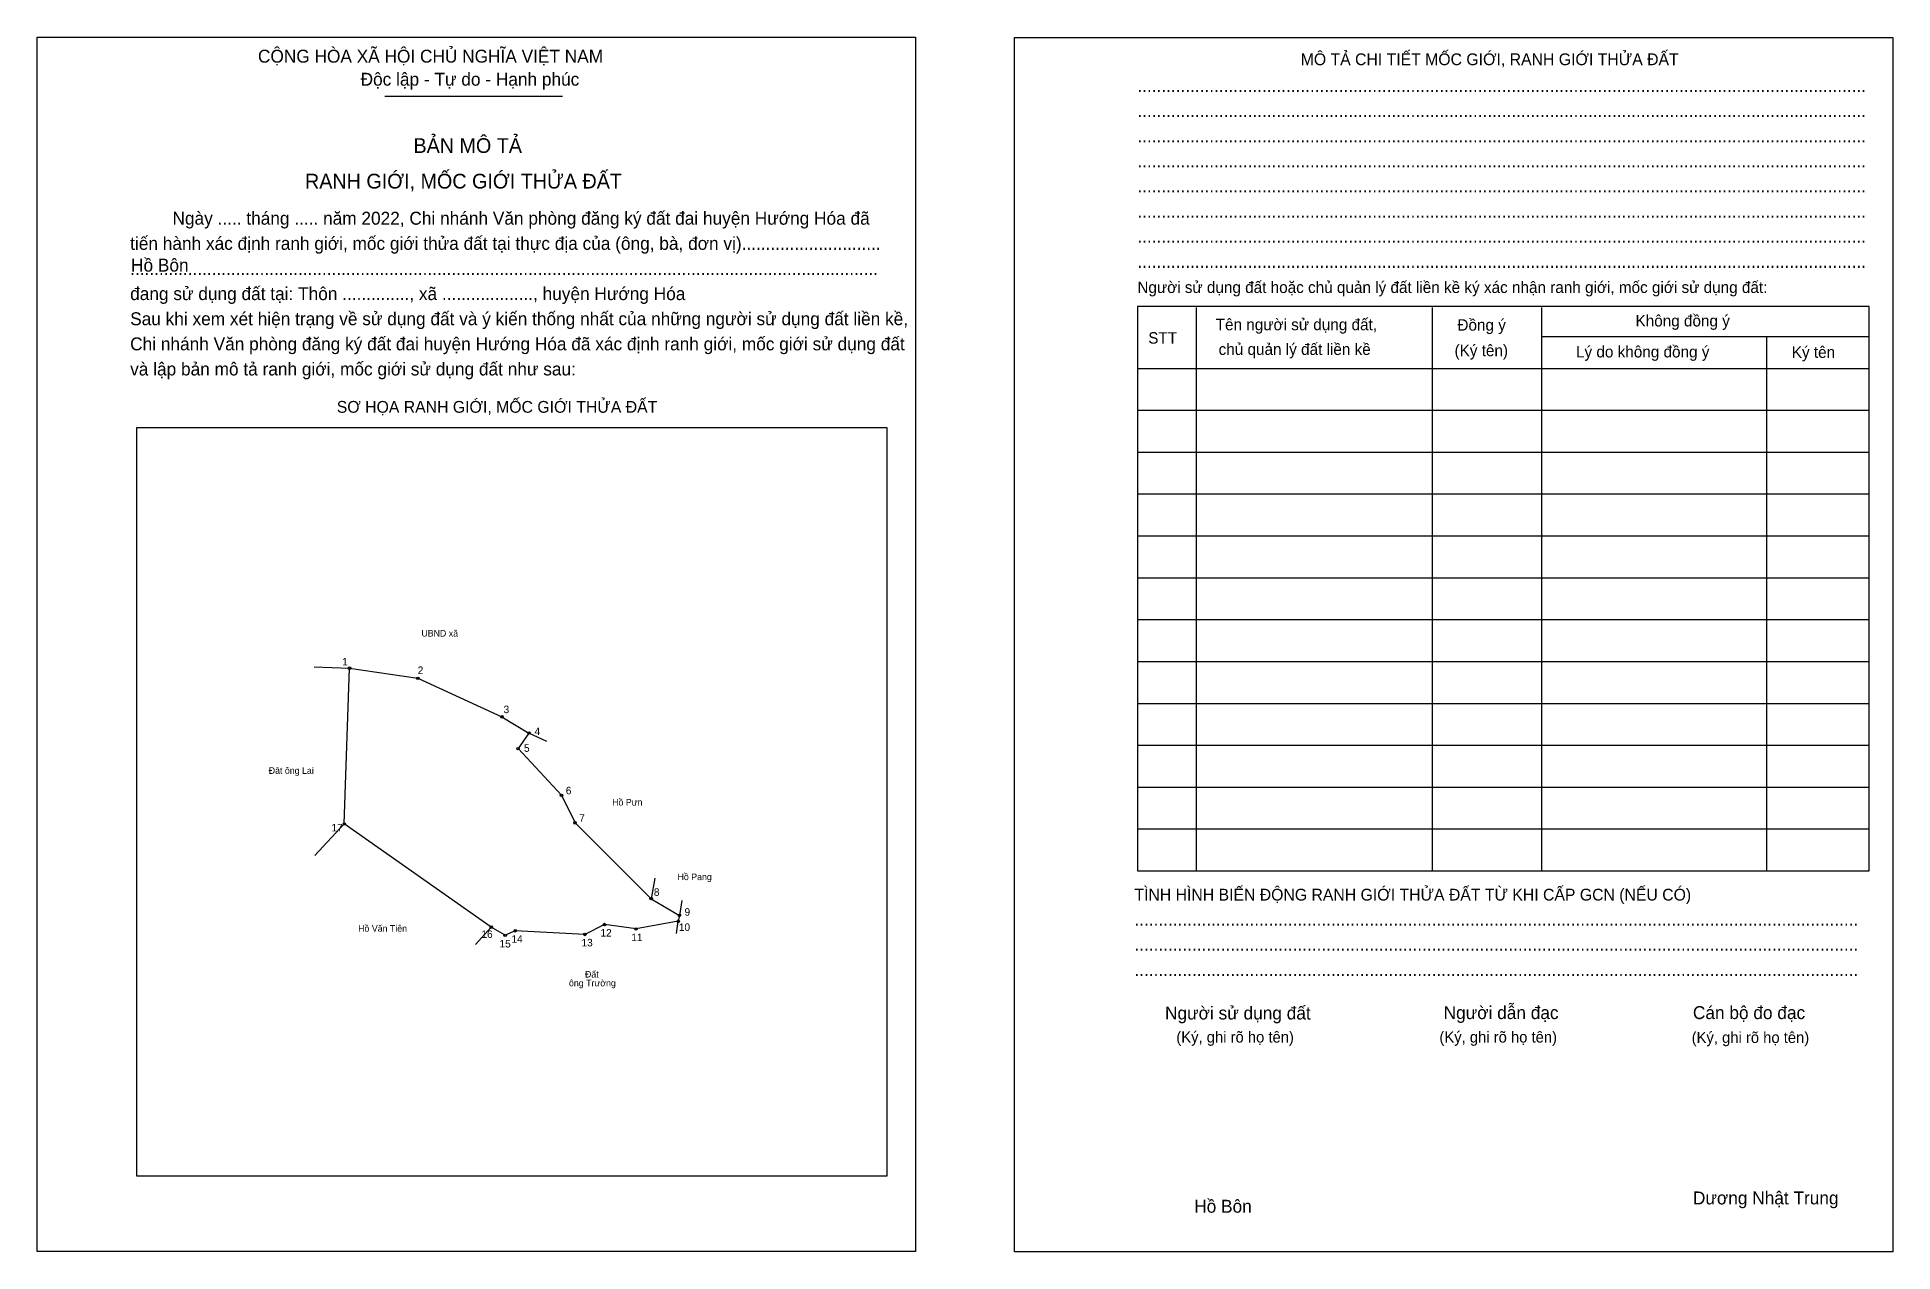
# Model space of a CAD drawing. Extents: x 543925 to 544912, y 1837623 to 1838269.
import ezdxf

# ---------------------------------------------------------------- set-up
doc = ezdxf.new("R2010")
doc.units = 0
for name, color, linetype in [('Level 1', 7, 'Continuous'), ('Level 10', 7, 'Continuous'), ('Level 11', 7, 'Continuous'), ('Level 2', 7, 'Continuous'), ('Level 25', 7, 'Continuous'), ('Level 55', 7, 'Continuous'), ('Level 6', 7, 'Continuous'), ('Level 9', 7, 'Continuous')]:
    doc.layers.add(name, color=color, linetype=linetype)

msp = doc.modelspace()

# ---------------------------------------------------------------- linework, layer by layer
at = {"layer": 'Level 1'}
for p, q in [((543925.39, 1838269.29), (543925.39, 1838269.29)), ((544445.2, 1838269.06), (544445.2, 1838269.06)), ((544110.26, 1838237.87), (544204.74, 1838237.87)), ((544541.78, 1838125.33), (544541.78, 1837825.62)), ((544667.46, 1838125.33), (544667.46, 1837825.62)), ((544725.62, 1838125.33), (544725.62, 1837825.62)), ((544725.62, 1838109.96), (544899.88, 1838109.96)), ((544845.28, 1838109.96), (544845.28, 1837825.62)), ((544510.58, 1838093.02), (544899.88, 1838093.02)), ((544510.58, 1838070.74), (544899.88, 1838070.74)), ((543978.45, 1838061.6), (543978.45, 1838061.6)), ((544510.58, 1838048.45), (544899.88, 1838048.45)), ((544510.58, 1838026.17), (544899.88, 1838026.17)), ((544510.58, 1838003.89), (544899.88, 1838003.89)), ((544510.58, 1837981.6), (544899.88, 1837981.6)), ((544510.58, 1837959.32), (544899.88, 1837959.32)), ((544510.58, 1837937.04), (544899.88, 1837937.04)), ((544510.58, 1837914.75), (544899.88, 1837914.75)), ((544510.58, 1837892.47), (544899.88, 1837892.47)), ((544510.58, 1837870.18), (544899.88, 1837870.18)), ((544510.58, 1837847.9), (544899.88, 1837847.9)), ((544377.32, 1837663.17), (544377.32, 1837663.17)), ((544392.61, 1837623.06), (544392.61, 1837623.06)), ((544912.42, 1837622.83), (544912.42, 1837622.83))]:
    msp.add_line(p, q, dxfattribs=at)
for points in [[(544899.88, 1838126), (544510.58, 1838126), (544510.58, 1837825.62), (544899.88, 1837825.62)], [(543978.45, 1838061.6), (544377.32, 1838061.6), (544377.32, 1837663.17), (543978.45, 1837663.17)]]:
    msp.add_lwpolyline(points, close=True, dxfattribs=at)
at = {"layer": 'Level 10'}
for p, q in [((544072.71, 1837934.16), (544091.57, 1837933.47)), ((544196.52, 1837894.4), (544187, 1837898.96)), ((544073.18, 1837833.76), (544088.75, 1837850.57)), ((544253.98, 1837821.73), (544252, 1837810.8)), ((544268.31, 1837809.76), (544267.02, 1837801.91)), ((544158.54, 1837786.43), (544166.95, 1837795.65)), ((544265.43, 1837792.24), (544266.43, 1837798.79))]:
    msp.add_line(p, q, dxfattribs=at)
msp.add_lwpolyline([(544088.75, 1837850.57), (544091.57, 1837933.47), (544127.88, 1837928.07), (544172.63, 1837907.58), (544187, 1837898.96), (544181.18, 1837890.64), (544204.28, 1837865.82), (544211.48, 1837851.17), (544252, 1837810.8), (544267.02, 1837801.91), (544266.43, 1837798.79), (544243.94, 1837794.67), (544227.12, 1837797.02), (544216.73, 1837791.77), (544179.72, 1837793.72), (544174.34, 1837791.3), (544166.95, 1837795.65)], close=True, dxfattribs=at)
at = {"layer": 'Level 11'}
for centre in [(544091.57, 1837933.47), (544127.88, 1837928.07), (544172.63, 1837907.58), (544187, 1837898.96), (544181.18, 1837890.64), (544204.28, 1837865.82), (544088.75, 1837850.57), (544088.75, 1837850.57), (544211.48, 1837851.17), (544252, 1837810.8), (544267.02, 1837801.91), (544166.95, 1837795.65), (544174.34, 1837791.3), (544179.72, 1837793.72), (544216.73, 1837791.77), (544227.12, 1837797.02), (544243.94, 1837794.67), (544266.43, 1837798.79)]:
    msp.add_circle(centre, 0.669, dxfattribs=at)
at = {"layer": 'Level 2'}
for points in [[(543925.39, 1838269.29), (544392.61, 1838269.29), (544392.61, 1837623.06), (543925.39, 1837623.06)], [(544445.2, 1838269.06), (544912.43, 1838269.06), (544912.43, 1837622.83), (544445.2, 1837622.83)]]:
    msp.add_lwpolyline(points, close=True, dxfattribs=at)
at = {"layer": 'Level 25'}
for p, q in [((544088.75, 1837850.57), (544091.57, 1837933.47)), ((544166.95, 1837795.65), (544088.75, 1837850.57)), ((544211.48, 1837851.17), (544252, 1837810.8)), ((544174.34, 1837791.3), (544166.95, 1837795.65)), ((544216.73, 1837791.77), (544179.72, 1837793.72))]:
    msp.add_line(p, q, dxfattribs=at)

# ---------------------------------------------------------------- texts
at = {"layer": 'Level 1'}
for s, height, p in [('CỘNG HÒA XÃ HỘI CHỦ NGHĨA VIỆT NAM', 6.863, (544042.85, 1838255.69)), ('MÔ TẢ CHI TIẾT MỐC GIỚI, RANH GIỚI THỬA ĐẤT', 6.2747, (544597.47, 1838254.34)), ('Độc lập - Tự do - Hạnh phúc', 6.863, (544097.44, 1838243.44)), ('........................................................................................................................................................', 6.863, (544510.58, 1838240.09)), ('........................................................................................................................................................', 6.863, (544510.58, 1838226.72)), ('BẢN MÔ TẢ', 7.844, (544125.57, 1838207.65)), ('........................................................................................................................................................', 6.863, (544510.58, 1838213.35)), ('RANH GIỚI, MỐC GIỚI THỬA ĐẤT', 7.8443, (544067.88, 1838188.71)), ('........................................................................................................................................................', 6.863, (544510.58, 1838199.98)), ('........................................................................................................................................................', 6.863, (544510.58, 1838186.61)), ('Ngày ..... tháng ..... năm 2022, Chi nhánh Văn phòng đăng ký đất đai huyện Hướng Hóa đã', 6.863, (543997.39, 1838169.46)), ('........................................................................................................................................................', 6.863, (544510.58, 1838173.24)), ('tiến hành xác định ranh giới, mốc giới thửa đất tại thực địa của (ông, bà, đơn vị).............................', 6.863, (543974.88, 1838156.08)), ('........................................................................................................................................................', 6.863, (544510.58, 1838159.87)), ('........................................................................................................................................................', 6.863, (544510.58, 1838146.5)), ('đang sử dụng đất tại: Thôn .............., xã ..................., huyện Hướng Hóa', 6.863, (543974.88, 1838129.34)), ('............................................................................................................................................................', 6.863, (543974.88, 1838142.71)), ('Người sử dụng đất hoặc chủ quản lý đất liền kề ký xác nhận ranh giới, mốc giới sử dụng đất:', 6.0793, (544510.58, 1838133.13)), ('Sau khi xem xét hiện trạng về sử dụng đất và ý kiến thống nhất của những người sử dụng đất liền kề,', 6.863, (543974.88, 1838115.97)), ('Tên người sử dụng đất,', 6.0793, (544552.25, 1838113.3)), ('Đồng ý', 6.079, (544680.83, 1838113.08)), ('Không đồng ý', 6.0793, (544775.54, 1838115.31)), ('Chi nhánh Văn phòng đăng ký đất đai huyện Hướng Hóa đã xác định ranh giới, mốc giới sử dụng đất', 6.863, (543974.88, 1838102.6)), ('STT', 6.079, (544516.38, 1838106.17)), ('chủ quản lý đất liền kề', 6.0793, (544553.81, 1838100.15)), ('và lập bản mô tả ranh giới, mốc giới sử dụng đất như sau:', 6.863, (543974.88, 1838089.23)), ('(Ký tên)', 6.079, (544679.27, 1838099.48)), ('Lý do không đồng ý', 6.0793, (544743.89, 1838098.82)), ('Ký tên', 6.079, (544858.66, 1838098.59)), ('SƠ HỌA RANH GIỚI, MỐC GIỚI THỬA ĐẤT', 6.2747, (544084.76, 1838069.38)), ('TÌNH HÌNH BIẾN ĐỘNG RANH GIỚI THỬA ĐẤT TỪ KHI CẤP GCN (NẾU CÓ)', 6.2747, (544509.02, 1837809.8)), ('.......................................................................................................................................................', 6.863, (544509.02, 1837796.43)), ('.......................................................................................................................................................', 6.863, (544509.02, 1837783.05)), ('.......................................................................................................................................................', 6.863, (544509.02, 1837769.68)), ('Người sử dụng đất', 6.863, (544525.29, 1837746.51)), ('Người dẫn đạc', 6.863, (544673.48, 1837746.73)), ('Cán bộ đo đạc', 6.863, (544806.07, 1837746.73)), ('(Ký, ghi rõ họ tên)', 5.8829, (544531.31, 1837734.25)), ('(Ký, ghi rõ họ tên)', 5.8829, (544671.25, 1837734.25)), ('(Ký, ghi rõ họ tên)', 5.8829, (544805.4, 1837734.03)), ('Dương Nhật Trung', 6.863, (544806.07, 1837648.12))]:
    msp.add_text(s, height=height, dxfattribs=at).set_placement(p)
at = {"layer": 'Level 10'}
for s, p in [('UBND xã', (544129.76, 1837950.28)), ('Đât ông Lai', (544048.59, 1837877.22)), ('Hồ Pưn', (544231.22, 1837860.38)), ('Hồ Pang', (544266.01, 1837820.67)), ('Hồ Văn Tiên', (544096.13, 1837793.21)), ('Đất', (544216.79, 1837768.84)), ('ông Trường', (544208.26, 1837764.18))]:
    msp.add_text(s, height=3.5, dxfattribs=at).set_placement(p)
at = {"layer": 'Level 55'}
for s, p in [('1', (544091.45, 1837933.47)), ('2', (544127.73, 1837928.07)), ('3', (544172.49, 1837907.58)), ('4', (544186.85, 1837898.96)), ('5', (544181.04, 1837890.64)), ('6', (544204.13, 1837865.82)), ('17', (544088.44, 1837850.57)), ('7', (544211.33, 1837851.17)), ('8', (544251.85, 1837810.8)), ('9', (544266.87, 1837801.91)), ('16', (544166.63, 1837795.65)), ('15', (544174.03, 1837791.3)), ('14', (544179.4, 1837793.72)), ('13', (544216.43, 1837791.77)), ('12', (544226.8, 1837797.02)), ('11', (544243.65, 1837794.67)), ('10', (544266.11, 1837798.79))]:
    msp.add_text(s, height=0.446, dxfattribs=at).set_placement(p)
at = {"layer": 'Level 6'}
for p in [(543975.35, 1838144.5), (544540.82, 1837643.7)]:
    msp.add_text('Hồ Bôn', height=6.863, dxfattribs=at).set_placement(p)
at = {"layer": 'Level 9'}
for s, height, p in [('1', 4.01, (544087.6, 1837934.89)), ('2', 4.01, (544127.79, 1837930.34)), ('3', 4.01, (544173.47, 1837909.52)), ('4', 4.01, (544189.98, 1837897.88)), ('5', 4.01, (544184.34, 1837888.94)), ('6', 4.01, (544206.58, 1837866.34)), ('17', 4.011, (544081.93, 1837846.58)), ('7', 4.01, (544213.75, 1837851.76)), ('8', 4.01, (544253.42, 1837812.32)), ('9', 4.01, (544269.73, 1837801.74)), ('16', 4.011, (544161.69, 1837789.9)), ('14', 4.011, (544177.68, 1837787.33)), ('12', 4.011, (544225.01, 1837790.62)), ('11', 4.011, (544241.43, 1837788.21)), ('10', 4.011, (544266.71, 1837793.62)), ('15', 4.011, (544171.33, 1837784.84)), ('13', 4.011, (544214.93, 1837785.4))]:
    msp.add_text(s, height=height, dxfattribs=at).set_placement(p)

doc.saveas('drawing.dxf')
